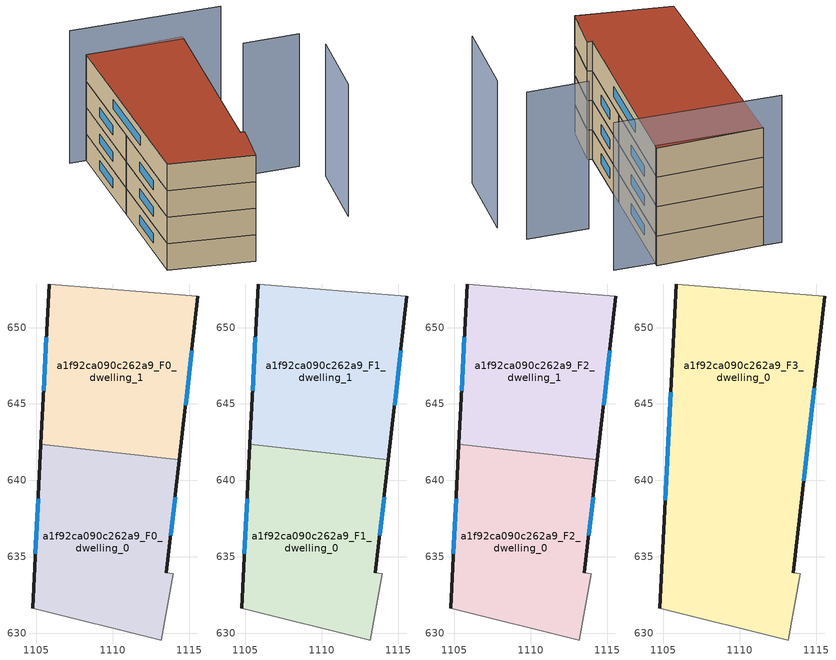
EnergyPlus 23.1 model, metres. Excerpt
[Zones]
a1f92ca090c262a9_F0_dwelling_0
 floor ground (EU_floor_Construction): 1114.36,641.35 1113.52,633.97 1113.96,633.89 1113.19,629.57 1104.76,631.63 1105.31,642.38 z0
 wall outside (EU_wall_Construction): 1105.31,642.38 1104.76,631.63 / 1113.52,633.97 1114.36,641.35 z0:3
 wall adiabatic (EU_wall_Construction): 1104.76,631.63 1113.19,629.57 1113.96,633.89 1113.52,633.97 z0:3
 wall to a1f92ca090c262a9_F0_dwelling_1 (EU_wall_Construction): 1114.36,641.35 1105.31,642.38 z0:3
 window (EU_Window_Construction): 1105.13,638.8 1104.94,635.21 / 1113.8,636.43 1114.08,638.89 z1:2
a1f92ca090c262a9_F0_dwelling_1
 floor ground (EU_floor_Construction): 1115.58,652.04 1114.36,641.35 1105.31,642.38 1105.85,652.84 z0
 wall outside (EU_wall_Construction): 1105.85,652.84 1105.31,642.38 / 1114.36,641.35 1115.58,652.04 z0:3
 wall adiabatic (EU_wall_Construction): 1115.58,652.04 1105.85,652.84 z0:3
 window (EU_Window_Construction): 1105.67,649.36 1105.49,645.87 / 1114.77,644.91 1115.17,648.48 z1:2
a1f92ca090c262a9_F1_dwelling_0
 floor to a1f92ca090c262a9_F0_dwelling_0 (EU_floor_Construction): 1114.36,641.35 1113.52,633.97 1113.96,633.89 1113.19,629.57 1104.76,631.63 1105.31,642.38 z3
 wall outside (EU_wall_Construction): 1105.31,642.38 1104.76,631.63 / 1113.52,633.97 1114.36,641.35 z3:6
 wall adiabatic (EU_wall_Construction): 1104.76,631.63 1113.19,629.57 1113.96,633.89 1113.52,633.97 z3:6
 wall to a1f92ca090c262a9_F1_dwelling_1 (EU_wall_Construction): 1114.36,641.35 1105.31,642.38 z3:6
 window (EU_Window_Construction): 1105.13,638.8 1104.94,635.21 / 1113.8,636.43 1114.08,638.89 z4:5
a1f92ca090c262a9_F1_dwelling_1
 floor to a1f92ca090c262a9_F0_dwelling_1 (EU_floor_Construction): 1115.58,652.04 1114.36,641.35 1105.31,642.38 1105.85,652.84 z3
 wall outside (EU_wall_Construction): 1105.85,652.84 1105.31,642.38 / 1114.36,641.35 1115.58,652.04 z3:6
 wall adiabatic (EU_wall_Construction): 1115.58,652.04 1105.85,652.84 z3:6
 window (EU_Window_Construction): 1105.67,649.36 1105.49,645.87 / 1114.77,644.91 1115.17,648.48 z4:5
a1f92ca090c262a9_F2_dwelling_0
 floor to a1f92ca090c262a9_F1_dwelling_0 (EU_floor_Construction): 1114.36,641.35 1113.52,633.97 1113.96,633.89 1113.19,629.57 1104.76,631.63 1105.31,642.38 z6
 wall outside (EU_wall_Construction): 1105.31,642.38 1104.76,631.63 / 1113.52,633.97 1114.36,641.35 z6:9
 wall adiabatic (EU_wall_Construction): 1104.76,631.63 1113.19,629.57 1113.96,633.89 1113.52,633.97 z6:9
 wall to a1f92ca090c262a9_F2_dwelling_1 (EU_wall_Construction): 1114.36,641.35 1105.31,642.38 z6:9
 window (EU_Window_Construction): 1105.13,638.8 1104.94,635.21 / 1113.8,636.43 1114.08,638.89 z7:8
a1f92ca090c262a9_F2_dwelling_1
 floor to a1f92ca090c262a9_F1_dwelling_1 (EU_floor_Construction): 1115.58,652.04 1114.36,641.35 1105.31,642.38 1105.85,652.84 z6
 wall outside (EU_wall_Construction): 1105.85,652.84 1105.31,642.38 / 1114.36,641.35 1115.58,652.04 z6:9
 wall adiabatic (EU_wall_Construction): 1115.58,652.04 1105.85,652.84 z6:9
 window (EU_Window_Construction): 1105.67,649.36 1105.49,645.87 / 1114.77,644.91 1115.17,648.48 z7:8
a1f92ca090c262a9_F3_dwelling_0
 floor to a1f92ca090c262a9_F2_dwelling_0 (EU_floor_Construction): 1114.36,641.35 1113.52,633.97 1113.96,633.89 1113.19,629.57 1104.76,631.63 1105.31,642.38 z9
 floor to a1f92ca090c262a9_F2_dwelling_1 (EU_floor_Construction): 1115.58,652.04 1114.36,641.35 1105.31,642.38 1105.85,652.84 z9
 wall outside (EU_wall_Construction): 1105.85,652.84 1104.76,631.63 / 1113.52,633.97 1115.58,652.04 z9:12
 wall adiabatic (EU_wall_Construction): 1104.76,631.63 1113.19,629.57 1113.96,633.89 1113.52,633.97 / 1115.58,652.04 1105.85,652.84 z9:12
 window (EU_Window_Construction): 1105.49,645.77 1105.12,638.7 / 1114.21,639.99 1114.89,646.02 z10:11
 roof outside (EU_roof_Construction): 1113.19,629.57 1113.96,633.89 1113.52,633.97 1115.58,652.04 1105.85,652.84 1104.76,631.63 z12
shading: 1124.58,633.27 1125.6,640.73 / 1124.06,643.46 1118.45,644.12 / 1119.26,651.15 1104.21,653.05 z0:15
[Building]
EU S2 Campaign: North Axis=0; Terrain=City; Solar Distribution=FullExterior
[Site:Location]
Bologna: Latitude=44.5; Longitude=11.25; Time Zone=1; Elevation=37
[SizingPeriod:WeatherFileDays]
AnnualSizingPeriod: Begin Month=1; Begin Day of Month=1; End Month=12; End Day of Month=31; Day of Week for Start Day=Monday; Use Weather File Daylight Saving Period=No; Use Weather File Rain and Snow Indicators=No
[MATERIAL]
EU_InternalMass_Material: Roughness=MediumRough; Thickness=0.1; Conductivity=1; Density=1800; Specific Heat=900; Thermal Absorptance=0.9; Solar Absorptance=0.7; Visible Absorptance=0.7
[MATERIAL:NOMASS] Roughness=MediumRough; Thermal Absorptance=0.9; Solar Absorptance=0.7; Visible Absorptance=0.7
Name | Thermal Resistance
EU_wall_NoMass | 0.937881
EU_roof_NoMass | 0.548572
EU_floor_NoMass | 0.71348
[WINDOWMATERIAL:SIMPLEGLAZINGSYSTEM]
EU_Window_SimpleGlazing: UFactor=4.25633; Solar Heat Gain Coefficient=0.85; Visible Transmittance=0.85
[CONSTRUCTION]
EU_wall_Construction: EU_wall_NoMass
EU_roof_Construction: EU_roof_NoMass
EU_floor_Construction: EU_floor_NoMass
EU_Window_Construction: EU_Window_SimpleGlazing
EU_InternalMass_Construction: EU_InternalMass_Material
[ZONE] Type=1; Multiplier=1; Ceiling Height=autocalculate; Floor Area=autocalculate; Part of Total Floor Area=Yes
Name | Volume
a1f92ca090c262a9_F0_dwelling_0 | 300.458
a1f92ca090c262a9_F1_dwelling_0; a1f92ca090c262a9_F2_dwelling_0 | 300.46
a1f92ca090c262a9_F3_dwelling_0 | 600.925
a1f92ca090c262a9_F0_dwelling_1 | 300.478
a1f92ca090c262a9_F1_dwelling_1; a1f92ca090c262a9_F2_dwelling_1 | 300.477
[INTERNALMASS] Construction=EU_InternalMass_Construction
Name | Zone or ZoneList | Surface Area
a1f92ca090c262a9_F0_dwelling_0_EU_InternalMass | a1f92ca090c262a9_F0_dwelling_0 | 100.153
a1f92ca090c262a9_F0_dwelling_1_EU_InternalMass | a1f92ca090c262a9_F0_dwelling_1 | 100.158
a1f92ca090c262a9_F1_dwelling_0_EU_InternalMass | a1f92ca090c262a9_F1_dwelling_0 | 100.153
a1f92ca090c262a9_F1_dwelling_1_EU_InternalMass | a1f92ca090c262a9_F1_dwelling_1 | 100.158
a1f92ca090c262a9_F2_dwelling_0_EU_InternalMass | a1f92ca090c262a9_F2_dwelling_0 | 100.153
a1f92ca090c262a9_F2_dwelling_1_EU_InternalMass | a1f92ca090c262a9_F2_dwelling_1 | 100.158
a1f92ca090c262a9_F3_dwelling_0_EU_InternalMass | a1f92ca090c262a9_F3_dwelling_0 | 200.309
[OTHEREQUIPMENT] Fuel Type=Electricity; Design Level Calculation Method=Watts/Area; Power per Zone Floor Area=1; Fraction Latent=0; Fraction Radiant=0; Fraction Lost=0; Carbon Dioxide Generation Rate=0; EndUse Subcategory=EU_Step8_InternalGains
Name | Zone or ZoneList or Space or SpaceList | Schedule
EU_Step8_InternalGain_a1f92ca090c262a9_F0_dwelling_0_f000 | a1f92ca090c262a9_F0_dwelling_0 | EU_Step8_GainSchedule_a1f92ca090c262a9_F0_dwelling_0_f000
EU_Step8_InternalGain_a1f92ca090c262a9_F0_dwelling_1_f000 | a1f92ca090c262a9_F0_dwelling_1 | EU_Step8_GainSchedule_a1f92ca090c262a9_F0_dwelling_1_f000
EU_Step8_InternalGain_a1f92ca090c262a9_F1_dwelling_0_f000 | a1f92ca090c262a9_F1_dwelling_0 | EU_Step8_GainSchedule_a1f92ca090c262a9_F1_dwelling_0_f000
EU_Step8_InternalGain_a1f92ca090c262a9_F1_dwelling_1_f000 | a1f92ca090c262a9_F1_dwelling_1 | EU_Step8_GainSchedule_a1f92ca090c262a9_F1_dwelling_1_f000
EU_Step8_InternalGain_a1f92ca090c262a9_F2_dwelling_0_f000 | a1f92ca090c262a9_F2_dwelling_0 | EU_Step8_GainSchedule_a1f92ca090c262a9_F2_dwelling_0_f000
EU_Step8_InternalGain_a1f92ca090c262a9_F2_dwelling_1_f000 | a1f92ca090c262a9_F2_dwelling_1 | EU_Step8_GainSchedule_a1f92ca090c262a9_F2_dwelling_1_f000
EU_Step8_InternalGain_a1f92ca090c262a9_F3_dwelling_0_f000 | a1f92ca090c262a9_F3_dwelling_0 | EU_Step8_GainSchedule_a1f92ca090c262a9_F3_dwelling_0_f000
[ZONEVENTILATION:DESIGNFLOWRATE] Schedule=EU_AlwaysOn; Design Flow Rate Calculation Method=AirChanges/Hour; Air Changes per Hour=0.687892; Ventilation Type=Natural; Fan Pressure Rise=0; Fan Total Efficiency=1; Constant Term Coefficient=1; Temperature Term Coefficient=0; Velocity Term Coefficient=0; Velocity Squared Term Coefficient=0; Minimum Indoor Temperature=-100; Maximum Indoor Temperature=100; Delta Temperature=-100; Minimum Outdoor Temperature=-100; Maximum Outdoor Temperature=100; Maximum Wind Speed=40
Name | Zone or ZoneList or Space or SpaceList
EU_ConstantAir_a1f92ca090c262a9_F0_dwelling_0 | a1f92ca090c262a9_F0_dwelling_0
EU_ConstantAir_a1f92ca090c262a9_F0_dwelling_1 | a1f92ca090c262a9_F0_dwelling_1
EU_ConstantAir_a1f92ca090c262a9_F1_dwelling_0 | a1f92ca090c262a9_F1_dwelling_0
EU_ConstantAir_a1f92ca090c262a9_F1_dwelling_1 | a1f92ca090c262a9_F1_dwelling_1
EU_ConstantAir_a1f92ca090c262a9_F2_dwelling_0 | a1f92ca090c262a9_F2_dwelling_0
EU_ConstantAir_a1f92ca090c262a9_F2_dwelling_1 | a1f92ca090c262a9_F2_dwelling_1
EU_ConstantAir_a1f92ca090c262a9_F3_dwelling_0 | a1f92ca090c262a9_F3_dwelling_0
[HVACTEMPLATE:THERMOSTAT] Constant Heating Setpoint=20; Constant Cooling Setpoint=50
EU_HeatOnly_a1f92ca090c262a9_F0_dwelling_0; EU_HeatOnly_a1f92ca090c262a9_F0_dwelling_1; EU_HeatOnly_a1f92ca090c262a9_F1_dwelling_0; EU_HeatOnly_a1f92ca090c262a9_F1_dwelling_1; EU_HeatOnly_a1f92ca090c262a9_F2_dwelling_0; EU_HeatOnly_a1f92ca090c262a9_F2_dwelling_1; EU_HeatOnly_a1f92ca090c262a9_F3_dwelling_0
[HVACTEMPLATE:ZONE:IDEALLOADSAIRSYSTEM] System Availability Schedule=EU_AlwaysOn; Maximum Heating Supply Air Temperature=50; Minimum Cooling Supply Air Temperature=13; Maximum Heating Supply Air Humidity Ratio=0.0156; Minimum Cooling Supply Air Humidity Ratio=0.0077; Heating Limit=NoLimit; Cooling Limit=NoLimit; Heating Availability Schedule=EU_AlwaysOn; Cooling Availability Schedule=EU_CoolingOff; Dehumidification Control Type=ConstantSensibleHeatRatio; Cooling Sensible Heat Ratio=0.7; Dehumidification Setpoint=60; Humidification Control Type=None; Humidification Setpoint=30; Outdoor Air Method=None; Outdoor Air Flow Rate per Person=0.00944; Outdoor Air Flow Rate per Zone Floor Area=0; Outdoor Air Flow Rate per Zone=0; Demand Controlled Ventilation Type=None; Outdoor Air Economizer Type=NoEconomizer; Heat Recovery Type=None; Sensible Heat Recovery Effectiveness=0.7; Latent Heat Recovery Effectiveness=0.65
Name | Template Thermostat
a1f92ca090c262a9_F0_dwelling_0 | EU_HeatOnly_a1f92ca090c262a9_F0_dwelling_0
a1f92ca090c262a9_F0_dwelling_1 | EU_HeatOnly_a1f92ca090c262a9_F0_dwelling_1
a1f92ca090c262a9_F1_dwelling_0 | EU_HeatOnly_a1f92ca090c262a9_F1_dwelling_0
a1f92ca090c262a9_F1_dwelling_1 | EU_HeatOnly_a1f92ca090c262a9_F1_dwelling_1
a1f92ca090c262a9_F2_dwelling_0 | EU_HeatOnly_a1f92ca090c262a9_F2_dwelling_0
a1f92ca090c262a9_F2_dwelling_1 | EU_HeatOnly_a1f92ca090c262a9_F2_dwelling_1
a1f92ca090c262a9_F3_dwelling_0 | EU_HeatOnly_a1f92ca090c262a9_F3_dwelling_0
[SIZING:ZONE] Zone Cooling Design Supply Air Temperature Input Method=SupplyAirTemperature; Zone Cooling Design Supply Air Temperature=13; Zone Heating Design Supply Air Temperature Input Method=SupplyAirTemperature; Zone Heating Design Supply Air Temperature=50; Zone Cooling Design Supply Air Humidity Ratio=0.008; Zone Heating Design Supply Air Humidity Ratio=0.008; Cooling Design Air Flow Method=DesignDay; Cooling Design Air Flow Rate=0; Cooling Minimum Air Flow per Zone Floor Area=0.000762; Cooling Minimum Air Flow=0; Cooling Minimum Air Flow Fraction=0.2; Heating Design Air Flow Method=DesignDay; Heating Design Air Flow Rate=0; Heating Maximum Air Flow per Zone Floor Area=0.002032; Heating Maximum Air Flow=0.141576; Heating Maximum Air Flow Fraction=0.3; Account for Dedicated Outdoor Air System=No; Dedicated Outdoor Air System Control Strategy=NeutralSupplyAir; Dedicated Outdoor Air Low Setpoint Temperature for Design=autosize; Dedicated Outdoor Air High Setpoint Temperature for Design=autosize; Zone Load Sizing Method=Sensible Load Only No Latent Load; Zone Latent Cooling Design Supply Air Humidity Ratio Input Method=HumidityRatioDifference; Zone Cooling Design Supply Air Humidity Ratio Difference=0.005; Zone Latent Heating Design Supply Air Humidity Ratio Input Method=HumidityRatioDifference; Zone Humidification Design Supply Air Humidity Ratio Difference=0.005
a1f92ca090c262a9_F0_dwelling_0; a1f92ca090c262a9_F0_dwelling_1; a1f92ca090c262a9_F1_dwelling_0; a1f92ca090c262a9_F1_dwelling_1; a1f92ca090c262a9_F2_dwelling_0; a1f92ca090c262a9_F2_dwelling_1; a1f92ca090c262a9_F3_dwelling_0
[SCHEDULE:CONSTANT]
Name | Hourly Value
EU_AlwaysOn | 1
EU_CoolingOff | 0
[SCHEDULE:FILE] Column Number=1; Rows to Skip at Top=0; Number of Hours of Data=8760; Column Separator=Comma; Interpolate to Timestep=No; Minutes per Item=60; Adjust Schedule for Daylight Savings=Yes
Name | File
EU_Step8_GainSchedule_a1f92ca090c262a9_F0_dwelling_0_f000 | ../../schedules/a1f92ca090c262a9/a1f92ca090c262a9_F0_dwelling_0_f000_gain.csv
EU_Step8_GainSchedule_a1f92ca090c262a9_F0_dwelling_1_f000 | ../../schedules/a1f92ca090c262a9/a1f92ca090c262a9_F0_dwelling_1_f000_gain.csv
EU_Step8_GainSchedule_a1f92ca090c262a9_F1_dwelling_0_f000 | ../../schedules/a1f92ca090c262a9/a1f92ca090c262a9_F1_dwelling_0_f000_gain.csv
EU_Step8_GainSchedule_a1f92ca090c262a9_F1_dwelling_1_f000 | ../../schedules/a1f92ca090c262a9/a1f92ca090c262a9_F1_dwelling_1_f000_gain.csv
EU_Step8_GainSchedule_a1f92ca090c262a9_F2_dwelling_0_f000 | ../../schedules/a1f92ca090c262a9/a1f92ca090c262a9_F2_dwelling_0_f000_gain.csv
EU_Step8_GainSchedule_a1f92ca090c262a9_F2_dwelling_1_f000 | ../../schedules/a1f92ca090c262a9/a1f92ca090c262a9_F2_dwelling_1_f000_gain.csv
EU_Step8_GainSchedule_a1f92ca090c262a9_F3_dwelling_0_f000 | ../../schedules/a1f92ca090c262a9/a1f92ca090c262a9_F3_dwelling_0_f000_gain.csv
